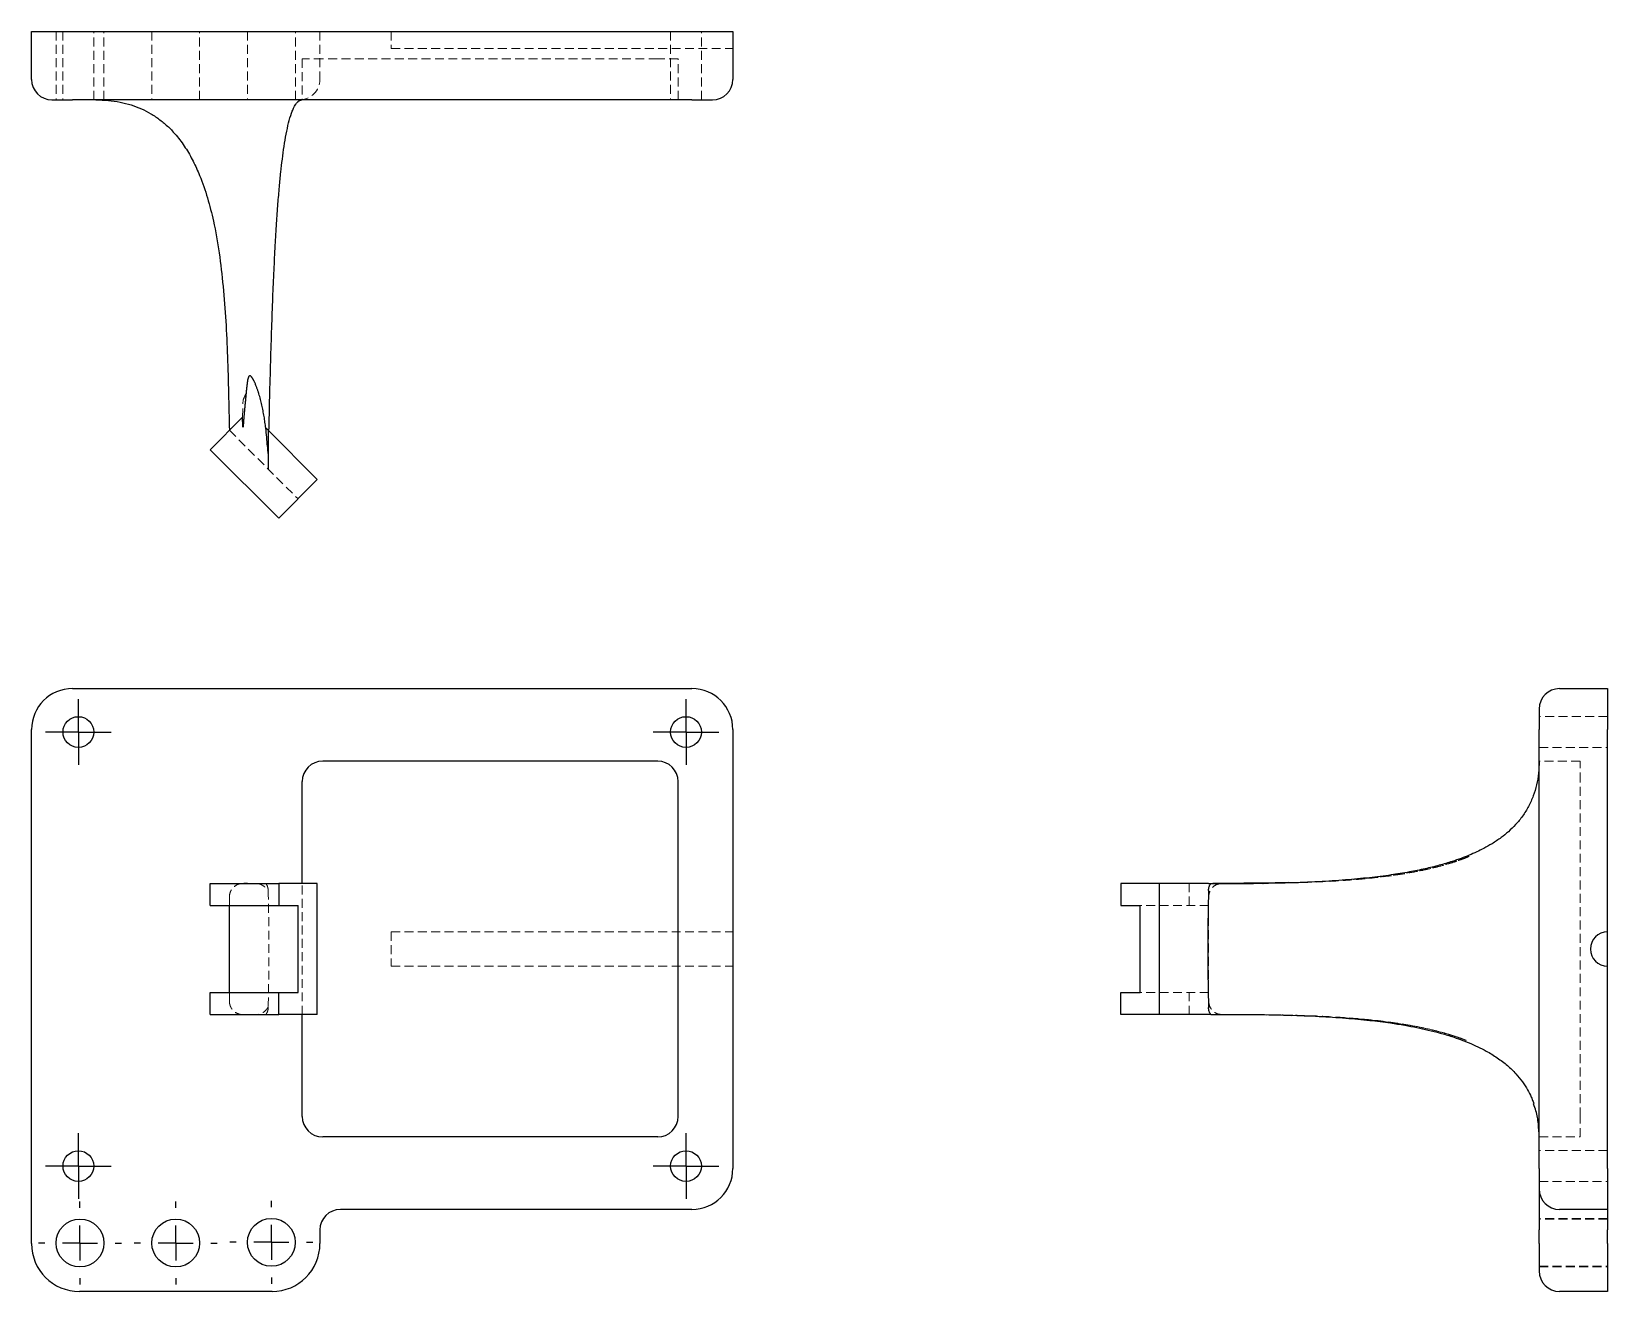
# Model space of a CAD drawing. Header units: millimetres. Extents: x 33 to 258, y 13 to 193.
import ezdxf

# ---------------------------------------------------------------- set-up
doc = ezdxf.new("R2010")
doc.units = ezdxf.units.MM
doc.linetypes.add('HIDDEN', pattern=[1.905, 1.27, -0.635])
doc.layers.add('10', color=7, linetype='Continuous')

# ---------------------------------------------------------------- blocks, each defined once
blk = doc.blocks.new('SW_CENTERMARKSYMBOL_0')
at = {"layer": '10', "color": 0}
for p, q in [((0, 5), (0, 5.91)), ((0, 0), (0, 2.5)), ((-5, 0), (-5.91, 0)), ((0, 0), (-2.5, 0)), ((0, 0), (0, -2.5)), ((0, 0), (2.5, 0)), ((5, 0), (5.91, 0)), ((0, -5), (0, -5.91))]:
    blk.add_line(p, q, dxfattribs=at)
blk = doc.blocks.new('SW_CENTERMARKSYMBOL_1')
at = {"layer": '10', "color": 0}
for p, q in [((0, 5), (0, 5.91)), ((0, 0), (0, 2.5)), ((-5, 0), (-5.91, 0)), ((0, 0), (-2.5, 0)), ((0, 0), (0, -2.5)), ((0, 0), (2.5, 0)), ((5, 0), (5.91, 0)), ((0, -5), (0, -5.91))]:
    blk.add_line(p, q, dxfattribs=at)
blk = doc.blocks.new('SW_CENTERMARKSYMBOL_2')
at = {"layer": '10', "color": 0}
for p, q in [((0, 5), (0, 5.91)), ((0, 0), (0, 2.5)), ((-5, 0), (-5.91, 0)), ((0, 0), (-2.5, 0)), ((0, 0), (0, -2.5)), ((0, 0), (2.5, 0)), ((5, 0), (5.91, 0)), ((0, -5), (0, -5.91))]:
    blk.add_line(p, q, dxfattribs=at)
blk = doc.blocks.new('SW_CENTERMARKSYMBOL_3')
at = {"layer": '10', "color": 0}
for p, q in [((0, 2.5), (0, 4.69)), ((0, 0), (0, 2.5)), ((-2.5, 0), (-4.69, 0)), ((0, 0), (-2.5, 0)), ((0, 0), (0, -2.5)), ((0, 0), (2.5, 0)), ((2.5, 0), (4.69, 0)), ((0, -2.5), (0, -4.69))]:
    blk.add_line(p, q, dxfattribs=at)
blk = doc.blocks.new('SW_CENTERMARKSYMBOL_4')
at = {"layer": '10', "color": 0}
for p, q in [((0, 2.5), (0, 4.69)), ((0, 0), (0, 2.5)), ((-2.5, 0), (-4.69, 0)), ((0, 0), (-2.5, 0)), ((0, 0), (0, -2.5)), ((0, 0), (2.5, 0)), ((2.5, 0), (4.69, 0)), ((0, -2.5), (0, -4.69))]:
    blk.add_line(p, q, dxfattribs=at)
blk = doc.blocks.new('SW_CENTERMARKSYMBOL_5')
at = {"layer": '10', "color": 0}
for p, q in [((0, 2.5), (0, 4.69)), ((0, 0), (0, 2.5)), ((-2.5, 0), (-4.69, 0)), ((0, 0), (-2.5, 0)), ((0, 0), (0, -2.5)), ((0, 0), (2.5, 0)), ((2.5, 0), (4.69, 0)), ((0, -2.5), (0, -4.69))]:
    blk.add_line(p, q, dxfattribs=at)
blk = doc.blocks.new('SW_CENTERMARKSYMBOL_6')
at = {"layer": '10', "color": 0}
for p, q in [((0, 2.5), (0, 4.69)), ((0, 0), (0, 2.5)), ((-2.5, 0), (-4.69, 0)), ((0, 0), (-2.5, 0)), ((0, 0), (0, -2.5)), ((0, 0), (2.5, 0)), ((2.5, 0), (4.69, 0)), ((0, -2.5), (0, -4.69))]:
    blk.add_line(p, q, dxfattribs=at)

msp = doc.modelspace()

# ---------------------------------------------------------------- linework, layer by layer
at = {"color": 7, "linetype": 'Continuous', "lineweight": 25}
for p, q in [((33, 185.88), (33, 192.7)), ((33, 192.7), (38.85, 192.7)), ((38.85, 192.7), (127.15, 192.7)), ((127.15, 192.7), (133, 192.7)), ((133, 192.7), (133, 185.88)), ((35.92, 182.96), (38.85, 182.96)), ((127.15, 182.96), (38.85, 182.96)), ((127.15, 182.96), (130.08, 182.96)), ((58.45, 133.08), (63.07, 137.7)), ((61.21, 136.13), (61.22, 135.87)), ((66.72, 135.84), (66.4, 136.16)), ((66.72, 135.84), (66.72, 130.33)), ((66.72, 135.84), (73.75, 128.81)), ((58.45, 133.08), (68.24, 123.3)), ((73.75, 128.81), (68.24, 123.3)), ((38.85, 99.01), (127.15, 99.01)), ((250.88, 99.01), (257.7, 99.01)), ((257.7, 99.01), (257.7, 93.17)), ((247.96, 96.09), (247.96, 93.17)), ((33, 19.87), (33, 93.17)), ((133, 93.17), (133, 30.59)), ((247.96, 30.59), (247.96, 93.17)), ((257.7, 64.32), (257.7, 93.17)), ((122.28, 88.68), (74.52, 88.68)), ((71.6, 71.24), (71.6, 85.76)), ((125.2, 38), (125.2, 85.76)), ((58.45, 68.08), (58.45, 71.24)), ((58.45, 71.24), (68.24, 71.24)), ((68.24, 71.24), (68.24, 68.08)), ((73.75, 71.24), (68.24, 71.24)), ((73.75, 52.52), (73.75, 71.24)), ((188.3, 71.24), (188.3, 68.08)), ((193.81, 71.24), (188.3, 71.24)), ((193.81, 52.52), (193.81, 71.24)), ((200.84, 71.24), (193.81, 71.24)), ((207.54, 71.27), (204.02, 71.24)), ((58.45, 68.08), (68.24, 68.08)), ((61.21, 55.68), (61.21, 68.08)), ((68.24, 68.08), (71, 68.08)), ((71, 55.68), (71, 68.08)), ((188.3, 68.08), (191.05, 68.08)), ((191.05, 55.68), (191.05, 68.08)), ((257.7, 59.44), (257.7, 64.32)), ((257.7, 30.59), (257.7, 59.44)), ((58.45, 52.52), (58.45, 55.68)), ((58.45, 55.68), (68.24, 55.68)), ((68.24, 52.52), (68.24, 55.68)), ((68.24, 55.68), (71, 55.68)), ((188.3, 52.52), (188.3, 55.68)), ((188.3, 55.68), (191.05, 55.68)), ((58.45, 52.52), (68.24, 52.52)), ((73.75, 52.52), (68.24, 52.52)), ((71.6, 38), (71.6, 52.52)), ((193.81, 52.52), (188.3, 52.52)), ((200.84, 52.52), (193.81, 52.52)), ((204.02, 52.52), (209.14, 52.48)), ((211.49, 52.43), (212.61, 52.41)), ((122.28, 35.08), (74.52, 35.08)), ((247.96, 30.59), (247.96, 27.67)), ((257.7, 30.59), (257.7, 24.74)), ((247.96, 27.67), (247.96, 21.82)), ((127.15, 24.74), (77.04, 24.74)), ((257.7, 24.74), (250.88, 24.74)), ((257.7, 24.74), (257.7, 21.82)), ((74.12, 21.82), (74.12, 19.87)), ((247.96, 19.87), (247.96, 21.82)), ((257.7, 19.87), (257.7, 21.82)), ((247.96, 19.87), (247.96, 15.97)), ((257.7, 19.87), (257.7, 13.05)), ((67.3, 13.05), (39.82, 13.05)), ((257.7, 13.05), (250.88, 13.05))]:
    msp.add_line(p, q, dxfattribs=at)
at = {"color": 7, "linetype": 'HIDDEN', "lineweight": 18}
for p, q in [((36.5, 192.7), (36.5, 182.96)), ((37.48, 192.7), (37.48, 182.96)), ((41.87, 182.96), (41.87, 192.7)), ((43.33, 182.96), (43.33, 192.7)), ((50.15, 192.7), (50.15, 182.96)), ((56.97, 182.96), (56.97, 192.7)), ((63.79, 192.7), (63.79, 182.96)), ((70.62, 182.96), (70.62, 192.7)), ((74.12, 192.7), (74.12, 185.88)), ((84.27, 192.7), (84.27, 190.27)), ((124.13, 192.7), (124.13, 182.96)), ((128.52, 182.96), (128.52, 192.7)), ((71.6, 188.81), (71.6, 182.96)), ((74.52, 188.81), (71.6, 188.81)), ((122.28, 188.81), (74.52, 188.81)), ((84.27, 190.27), (133, 190.27)), ((125.2, 188.81), (122.28, 188.81)), ((125.2, 182.96), (125.2, 188.81)), ((63.07, 137.7), (63.17, 140.17)), ((61.21, 135.84), (71, 126.05)), ((66.68, 132.55), (66.58, 134.25)), ((257.7, 95.02), (247.96, 95.02)), ((247.96, 90.63), (257.7, 90.63)), ((253.81, 88.68), (247.96, 88.68)), ((253.81, 85.76), (253.81, 88.68)), ((253.81, 38), (253.81, 85.76)), ((71.6, 52.52), (71.6, 71.24)), ((198.08, 68.08), (198.08, 71.24)), ((200.9, 71.24), (201.16, 71.24)), ((204.02, 71.24), (202.48, 71.22)), ((207.24, 71.24), (207.64, 71.24)), ((61.21, 68.08), (61.21, 69.29)), ((200.84, 68.08), (191.05, 68.08)), ((200.84, 68.08), (200.84, 69.29)), ((200.84, 55.68), (200.84, 68.08)), ((84.27, 64.32), (133, 64.32)), ((84.27, 64.32), (84.27, 59.44)), ((84.27, 59.44), (133, 59.44)), ((61.21, 54.47), (61.21, 55.68)), ((200.84, 55.68), (191.05, 55.68)), ((198.08, 52.52), (198.08, 55.68)), ((200.84, 54.47), (200.84, 55.68)), ((200.9, 52.52), (201.16, 52.52)), ((202.48, 52.54), (204.02, 52.52)), ((207.24, 52.52), (207.64, 52.52)), ((253.81, 35.08), (253.81, 38)), ((247.96, 35.08), (253.81, 35.08)), ((257.7, 33.13), (247.96, 33.13)), ((247.96, 28.74), (257.7, 28.74)), ((257.7, 23.47), (247.96, 23.47)), ((257.7, 23.37), (247.96, 23.37)), ((247.96, 16.64), (257.7, 16.64)), ((247.96, 16.55), (257.7, 16.55))]:
    msp.add_line(p, q, dxfattribs=at)
at = {"color": 7, "linetype": 'Continuous', "lineweight": 25, "flags": 128}
for points in [[(200.84, 71.24), (201.02, 71.24), (201.16, 71.24)], [(201.16, 52.52), (200.98, 52.52), (200.84, 52.52)]]:
    msp.add_lwpolyline(points, dxfattribs=at)
at = {"color": 7, "linetype": 'Continuous', "lineweight": 25}
for centre, radius in [((39.68, 92.82), 2.19), ((126.32, 92.82), 2.19), ((39.68, 30.93), 2.19), ((126.32, 30.93), 2.19), ((39.91, 19.96), 3.41), ((53.56, 19.96), 3.41), ((67.2, 20.06), 3.41)]:
    msp.add_circle(centre, radius, dxfattribs=at)
for centre, radius, start, end in [((35.92, 185.88), 2.92, 180, 270), ((130.08, 185.88), 2.92, 270, 0), ((38.85, 93.17), 5.85, 90, 180), ((127.15, 93.17), 5.85, 0, 90), ((250.88, 96.09), 2.92, 90, 180), ((74.52, 85.76), 2.92, 90, 180), ((122.28, 85.76), 2.92, 0, 90), ((257.7, 61.88), 2.44, 90, 270), ((74.52, 38), 2.92, 180, 270), ((122.28, 38), 2.92, 270, 0), ((127.15, 30.59), 5.85, 270, 0), ((250.88, 27.67), 2.92, 180, 270), ((77.04, 21.82), 2.92, 90, 180), ((39.82, 19.87), 6.82, 180, 270), ((67.3, 19.87), 6.82, 270, 0), ((250.88, 15.97), 2.92, 180, 270)]:
    msp.add_arc(centre, radius, start, end, dxfattribs=at)
at = {"color": 7, "linetype": 'HIDDEN', "lineweight": 18}
msp.add_arc((71.2, 185.88), 2.92, 270, 0, dxfattribs=at)
at = {"color": 7, "linetype": 'Continuous', "lineweight": 25}
for points, knots in [([(42.15, 182.96), (42.75, 182.94), (43.92, 182.91), (45.61, 182.67), (47.19, 182.27), (48.67, 181.72), (50.05, 181), (51.34, 180.13), (52.54, 179.11), (53.77, 177.79), (54.97, 176.16), (56.07, 174.23), (57.15, 171.84), (58.13, 168.98), (59.06, 165.3), (59.8, 161.08), (60.35, 156.32), (60.72, 151.38), (60.96, 146.3), (61.1, 141.11), (61.17, 137.6), (61.21, 135.84)], [0, 0, 0, 0, 0.032033, 0.062129, 0.090689, 0.118427, 0.145831, 0.173272, 0.201122, 0.229732, 0.26887, 0.308285, 0.348059, 0.40823, 0.4685, 0.550162, 0.635522, 0.723636, 0.813684, 0.906051, 1, 1, 1, 1]), ([(66.85, 135.71), (66.89, 137.34), (66.97, 140.67), (67.1, 145.57), (67.25, 150.29), (67.4, 154.62), (67.57, 158.55), (67.75, 162.09), (67.93, 165.25), (68.13, 168.03), (68.33, 170.46), (68.53, 172.58), (68.76, 174.5), (69, 176.31), (69.29, 178.04), (69.63, 179.63), (69.97, 180.82), (70.28, 181.61), (70.49, 182.03), (70.65, 182.29), (70.75, 182.44), (70.81, 182.51), (70.83, 182.54), (70.86, 182.57), (70.9, 182.61), (70.95, 182.66), (71.02, 182.73), (71.1, 182.79), (71.19, 182.84), (71.26, 182.88), (71.34, 182.91), (71.41, 182.94), (71.48, 182.95), (71.51, 182.95), (71.54, 182.96)], [0, 0, 0, 0, 0.083533, 0.17057, 0.251263, 0.325305, 0.392567, 0.453067, 0.506952, 0.554471, 0.595958, 0.631809, 0.663695, 0.695121, 0.725416, 0.753511, 0.778229, 0.788857, 0.796801, 0.802191, 0.804919, 0.805968, 0.806522, 0.807142, 0.808658, 0.811825, 0.816223, 0.827363, 0.843038, 0.863492, 0.888917, 0.919463, 0.955229, 1, 1, 1, 1]), ([(64.83, 142.64), (64.81, 142.68), (64.78, 142.76), (64.74, 142.85), (64.71, 142.91), (64.7, 142.93), (64.68, 142.97), (64.67, 142.99), (64.63, 143.04), (64.61, 143.08), (64.57, 143.16), (64.55, 143.2), (64.51, 143.26), (64.49, 143.3), (64.46, 143.33), (64.44, 143.37), (64.42, 143.39), (64.39, 143.42), (64.38, 143.44), (64.35, 143.48), (64.34, 143.49), (64.31, 143.52), (64.3, 143.52), (64.29, 143.54), (64.28, 143.55), (64.26, 143.56), (64.25, 143.57), (64.24, 143.58), (64.23, 143.59), (64.21, 143.6), (64.21, 143.6), (64.21, 143.6), (64.2, 143.6), (64.2, 143.6), (64.19, 143.61), (64.17, 143.61), (64.16, 143.62), (64.16, 143.62), (64.16, 143.62), (64.14, 143.62), (64.13, 143.62), (64.12, 143.62), (64.11, 143.62), (64.11, 143.62), (64.1, 143.62), (64.1, 143.62), (64.09, 143.61), (64.08, 143.61), (64.07, 143.6), (64.06, 143.6), (64.05, 143.59), (64.04, 143.58), (64.02, 143.57), (64.02, 143.57), (64.01, 143.56), (64.01, 143.56), (64, 143.54), (63.99, 143.53), (63.98, 143.51), (63.97, 143.5), (63.96, 143.49), (63.96, 143.48), (63.95, 143.46), (63.95, 143.46), (63.94, 143.44), (63.94, 143.43), (63.93, 143.41), (63.92, 143.38), (63.91, 143.36), (63.89, 143.32), (63.89, 143.3), (63.87, 143.26), (63.87, 143.23), (63.85, 143.17), (63.84, 143.13), (63.82, 143.04), (63.81, 142.99), (63.8, 142.91), (63.79, 142.86), (63.78, 142.77), (63.77, 142.73), (63.76, 142.64), (63.75, 142.6), (63.73, 142.46), (63.72, 142.38), (63.7, 142.2), (63.69, 142.11), (63.67, 141.93), (63.66, 141.84), (63.64, 141.67), (63.62, 141.49), (63.61, 141.31), (63.58, 141.04), (63.57, 140.87), (63.53, 140.51), (63.52, 140.33), (63.48, 139.98), (63.47, 139.8), (63.43, 139.44), (63.4, 139.09), (63.35, 138.55), (63.3, 138.02), (63.25, 137.48), (63.23, 137.13), (63.2, 136.77), (63.18, 136.59), (63.17, 136.42)], [0.012733995, 0.012733995, 0.012733995, 0.012733995, 0.012871507, 0.013009019, 0.013009019, 0.013077775, 0.013077775, 0.013146531, 0.013146531, 0.013284042, 0.013284042, 0.013421554, 0.013421554, 0.01349031, 0.013559066, 0.013559066, 0.013627822, 0.013627822, 0.013696578, 0.013696578, 0.013765334, 0.013765334, 0.013799712, 0.013799712, 0.01383409, 0.01383409, 0.013868468, 0.013868468, 0.013902846, 0.013902846, 0.01391144, 0.01391144, 0.013920035, 0.013920035, 0.013937224, 0.013954413, 0.013963007, 0.013963007, 0.013971602, 0.013971602, 0.014005979, 0.014005979, 0.014014574, 0.014014574, 0.014023168, 0.014023168, 0.014040357, 0.014057546, 0.014057546, 0.014074735, 0.014074735, 0.014109113, 0.014109113, 0.014126302, 0.014126302, 0.014143491, 0.014143491, 0.014177869, 0.014177869, 0.014212247, 0.014212247, 0.014246625, 0.014246625, 0.014263814, 0.014263814, 0.014281003, 0.014315381, 0.014315381, 0.014384137, 0.014384137, 0.014452893, 0.014452893, 0.014521649, 0.014521649, 0.014659161, 0.014659161, 0.014796672, 0.014796672, 0.014934184, 0.014934184, 0.015071696, 0.015071696, 0.015209208, 0.015209208, 0.015484231, 0.015484231, 0.015759255, 0.015759255, 0.016034279, 0.016034279, 0.016309302, 0.016584326, 0.016584326, 0.017134373, 0.017134373, 0.01768442, 0.01768442, 0.018234468, 0.018234468, 0.018784515, 0.019334562, 0.019884609, 0.020434657, 0.020984704, 0.020984704, 0.021534751, 0.021534751, 0.021534751, 0.021534751]), ([(66.4, 136.16), (66.37, 136.44), (66.33, 136.71), (66.25, 137.26), (66.21, 137.54), (66.11, 138.09), (66.06, 138.36), (65.96, 138.9), (65.9, 139.18), (65.78, 139.72), (65.71, 139.99), (65.6, 140.39), (65.57, 140.53), (65.49, 140.8), (65.45, 140.93), (65.4, 141.1), (65.39, 141.13), (65.37, 141.2), (65.36, 141.23), (65.32, 141.33), (65.28, 141.46), (65.24, 141.6), (65.19, 141.73), (65.17, 141.8), (65.1, 141.99), (65.05, 142.12), (64.97, 142.32), (64.94, 142.38), (64.89, 142.51), (64.86, 142.58), (64.83, 142.64)], [0.005861349, 0.005861349, 0.005861349, 0.005861349, 0.00672043, 0.00672043, 0.007579511, 0.007579511, 0.008438592, 0.008438592, 0.009297672, 0.009297672, 0.010156753, 0.010156753, 0.010586293, 0.010586293, 0.011015834, 0.011015834, 0.011123219, 0.011123219, 0.011230604, 0.011230604, 0.011445374, 0.011660144, 0.011660144, 0.011874915, 0.011874915, 0.012304455, 0.012304455, 0.012519225, 0.012519225, 0.012733995, 0.012733995, 0.012733995, 0.012733995]), ([(63.17, 136.42), (63.17, 136.4), (63.17, 136.38), (63.17, 136.36), (63.17, 136.35), (63.16, 136.34), (63.16, 136.34), (63.16, 136.33), (63.16, 136.33), (63.16, 136.33), (63.16, 136.32), (63.16, 136.32), (63.16, 136.32), (63.16, 136.32), (63.16, 136.32), (63.16, 136.32), (63.16, 136.31), (63.16, 136.31), (63.16, 136.31), (63.16, 136.31), (63.16, 136.31), (63.16, 136.31), (63.16, 136.31), (63.16, 136.31), (63.16, 136.31), (63.16, 136.31), (63.16, 136.31), (63.16, 136.31), (63.15, 136.31), (63.15, 136.32), (63.15, 136.32), (63.15, 136.32), (63.15, 136.32), (63.15, 136.32), (63.15, 136.33), (63.15, 136.33), (63.15, 136.34), (63.15, 136.35), (63.15, 136.36), (63.14, 136.38), (63.14, 136.39), (63.14, 136.41), (63.14, 136.43), (63.14, 136.46), (63.13, 136.5), (63.13, 136.61), (63.12, 136.71), (63.12, 136.83), (63.11, 136.89), (63.1, 137.08), (63.1, 137.2), (63.09, 137.45), (63.08, 137.58), (63.07, 137.7)], [0, 0, 0, 0, 0.000048568, 0.000048568, 0.000072851, 0.000072851, 0.000084993, 0.000084993, 0.000091064, 0.000091064, 0.000097135, 0.000097135, 0.000100171, 0.000100171, 0.000103206, 0.000103206, 0.000104724, 0.000104724, 0.000106242, 0.000106242, 0.000107, 0.000107, 0.000107759, 0.000107759, 0.000108518, 0.000108518, 0.000109277, 0.000109277, 0.000110795, 0.000110795, 0.000112313, 0.000115348, 0.000115348, 0.000121419, 0.000121419, 0.000133561, 0.000133561, 0.000145703, 0.000169987, 0.000169987, 0.00019427, 0.00019427, 0.000242838, 0.000242838, 0.000291406, 0.000388541, 0.000582811, 0.000582811, 0.000777081, 0.000777081, 0.001165622, 0.001165622, 0.001554163, 0.001554163, 0.001554163, 0.001554163]), ([(247.96, 88.68), (247.94, 88.1), (247.91, 86.96), (247.63, 85.3), (247.16, 83.72), (246.49, 82.22), (245.64, 80.84), (244.66, 79.64), (243.62, 78.62), (242.49, 77.71), (241.32, 76.91), (240.14, 76.25), (239.05, 75.71), (237.97, 75.24), (236.8, 74.78), (235.38, 74.3), (233.67, 73.79), (231.64, 73.29), (229.35, 72.83), (226.71, 72.4), (223.67, 72.02), (220.23, 71.7), (216.4, 71.45), (212.15, 71.28), (209.19, 71.24), (207.64, 71.21)], [0, 0, 0, 0, 0.038123, 0.075108, 0.1114, 0.146667, 0.181082, 0.213725, 0.243594, 0.270824, 0.303216, 0.330644, 0.35373, 0.377551, 0.402966, 0.430033, 0.469108, 0.511139, 0.557146, 0.611073, 0.673335, 0.742719, 0.820349, 0.90611, 1, 1, 1, 1]), ([(200.82, 70.21), (200.79, 68.82), (200.76, 67.43), (200.72, 64.66), (200.71, 63.27), (200.71, 60.49), (200.72, 59.1), (200.76, 56.33), (200.79, 54.94), (200.82, 53.55)], [0, 0, 0, 0, 0.25, 0.25, 0.5, 0.5, 0.75, 0.75, 1, 1, 1, 1]), ([(200.82, 70.21), (200.82, 70.31), (200.83, 70.4), (200.86, 70.59), (200.88, 70.68), (200.97, 70.95), (201.06, 71.1), (201.16, 71.24)], [0, 0, 0, 0, 0.25, 0.25, 0.5, 0.5, 1, 1, 1, 1]), ([(201.16, 71.24), (201.78, 71.24), (203.01, 71.24), (204.71, 71.24), (206.13, 71.24), (206.91, 71.24), (207.24, 71.24)], [0, 0, 0, 0, 0.298239, 0.596691, 0.832356, 1, 1, 1, 1]), ([(212.24, 71.35), (211.61, 71.33), (209.48, 71.27), (205.87, 71.24), (202.9, 71.24), (201.42, 71.24)], [0, 0, 0, 0, 0.177101, 0.588517, 1, 1, 1, 1]), ([(207.64, 71.21), (207.57, 71.21), (207.43, 71.22), (207.29, 71.23), (207.22, 71.24)], [0, 0, 0, 0, 0.50076, 1, 1, 1, 1]), ([(208.55, 71.24), (208.56, 71.24), (208.59, 71.24), (208.62, 71.24), (208.62, 71.24), (208.59, 71.24), (208.5, 71.24), (208.24, 71.24), (207.98, 71.24), (207.78, 71.24), (207.76, 71.24)], [0, 0, 0, 0, 0.020807, 0.123939, 0.168413, 0.213116, 0.302033, 0.479529, 0.951284, 1, 1, 1, 1]), ([(201.16, 52.52), (201.06, 52.66), (200.98, 52.81), (200.85, 53.16), (200.82, 53.35), (200.82, 53.55)], [0, 0, 0, 0, 0.5, 0.5, 1, 1, 1, 1]), ([(201.16, 52.52), (201.78, 52.52), (203.02, 52.52), (204.72, 52.52), (206.14, 52.52), (206.92, 52.52), (207.24, 52.52)], [0, 0, 0, 0, 0.2987366, 0.5982091, 0.8330873, 1, 1, 1, 1]), ([(207.23, 52.52), (207.3, 52.53), (207.44, 52.53), (207.57, 52.54), (207.64, 52.55)], [0, 0, 0, 0, 0.49942, 1, 1, 1, 1]), ([(207.64, 52.55), (209.2, 52.52), (212.19, 52.47), (216.45, 52.3), (220.28, 52.06), (223.67, 51.74), (226.46, 51.39), (228.71, 51.04), (230.5, 50.7), (232.18, 50.33), (233.85, 49.91), (235.8, 49.33), (238.03, 48.52), (240.19, 47.5), (242.01, 46.39), (243.43, 45.31), (244.63, 44.15), (245.58, 42.99), (246.3, 41.86), (246.77, 40.91), (247.05, 40.25), (247.15, 39.94), (247.18, 39.85)], [0, 0, 0, 0, 0.106104, 0.20256, 0.289314, 0.366431, 0.433912, 0.48016, 0.520531, 0.558054, 0.597089, 0.637448, 0.696699, 0.758233, 0.800692, 0.842855, 0.881508, 0.916692, 0.948124, 0.976334, 0.992697, 1, 1, 1, 1]), ([(207.64, 52.52), (207.79, 52.52), (208.08, 52.52), (208.41, 52.52), (208.54, 52.52), (208.56, 52.52)], [0, 0, 0, 0, 0.44129, 0.883027, 1, 1, 1, 1]), ([(247.96, 35.08), (247.94, 35.7), (247.89, 36.95), (247.63, 38.53), (247.29, 39.46), (247.17, 39.79)], [0, 0, 0, 0, 0.391359, 0.781272, 1, 1, 1, 1])]:
    msp.add_open_spline(points, degree=3, knots=knots, dxfattribs=at)
at = {"color": 7, "linetype": 'HIDDEN', "lineweight": 18}
for points, knots in [([(63.59, 141.11), (63.52, 140.95), (63.38, 140.64), (63.24, 140.32), (63.17, 140.17)], [0, 0, 0, 0, 0.507779, 1, 1, 1, 1]), ([(208.55, 71.24), (209.3, 71.25), (211, 71.27), (213.72, 71.33), (216.78, 71.45), (219.81, 71.62), (222.76, 71.85), (225.54, 72.14), (228.21, 72.51), (230.61, 72.93), (232.55, 73.35), (234.07, 73.74), (235.25, 74.09), (236.17, 74.39), (236.88, 74.64), (237.38, 74.83), (237.74, 74.98), (237.95, 75.07), (238.06, 75.12), (238.09, 75.13), (238.1, 75.13), (238.1, 75.13), (238.09, 75.13), (238.09, 75.13), (238.08, 75.13), (238.06, 75.12), (238.03, 75.11), (237.91, 75.06), (237.62, 74.94), (237.07, 74.73), (236.25, 74.44), (235.22, 74.1), (234.04, 73.76), (232.79, 73.44), (231.49, 73.15), (229.45, 72.74), (226.59, 72.3), (223.29, 71.93), (221.14, 71.77), (220.26, 71.71)], [0, 0, 0, 0, 0.046695, 0.105039, 0.16836, 0.236033, 0.292786, 0.35135, 0.409292, 0.459603, 0.502212, 0.532274, 0.557743, 0.578924, 0.593605, 0.605603, 0.613249, 0.619206, 0.621277, 0.621959, 0.622231, 0.622473, 0.622703, 0.622942, 0.623208, 0.623517, 0.624294, 0.625314, 0.632083, 0.643435, 0.661871, 0.685917, 0.711589, 0.738278, 0.766011, 0.79481, 0.867013, 0.945419, 1, 1, 1, 1]), ([(63.07, 71.24), (62.86, 71.23), (62.65, 71.18), (62.24, 71.03), (62.05, 70.91), (61.78, 70.67), (61.69, 70.58), (61.53, 70.37), (61.46, 70.26), (61.34, 70.01), (61.3, 69.88), (61.23, 69.59), (61.21, 69.44), (61.21, 69.29)], [0, 0, 0, 0, 0.25, 0.25, 0.5, 0.5, 0.625, 0.625, 0.75, 0.75, 0.875, 0.875, 1, 1, 1, 1]), ([(63.27, 71.27), (63.28, 71.27), (63.29, 71.27), (63.32, 71.28), (63.37, 71.28), (63.4, 71.28), (63.44, 71.28), (63.45, 71.28), (63.47, 71.28), (63.48, 71.28), (63.48, 71.28), (63.49, 71.28), (63.5, 71.28), (63.52, 71.27), (63.54, 71.27), (63.57, 71.27), (63.63, 71.26), (63.75, 71.25), (63.89, 71.24), (64.02, 71.24), (64.07, 71.24)], [0, 0, 0, 0, 0.1782554, 0.3583757, 0.4497336, 0.5067182, 0.523494, 0.5293395, 0.5338324, 0.5357496, 0.537576, 0.5394309, 0.5414252, 0.546144, 0.5521742, 0.5711684, 0.5981138, 0.6562545, 0.854804, 1, 1, 1, 1]), ([(65.16, 71.24), (65.23, 71.22), (65.37, 71.2), (65.65, 71.11), (65.99, 70.94), (66.3, 70.7), (66.52, 70.47), (66.64, 70.31), (66.7, 70.23), (66.71, 70.25), (66.71, 70.25)], [0, 0, 0, 0, 0.043952, 0.091973, 0.201195, 0.33127, 0.486654, 0.671988, 0.890825, 1, 1, 1, 1]), ([(66.75, 70.21), (66.74, 70.31), (66.74, 70.4), (66.7, 70.59), (66.68, 70.68), (66.59, 70.95), (66.5, 71.1), (66.4, 71.24)], [0, 0, 0, 0, 0.25, 0.25, 0.5, 0.5, 1, 1, 1, 1]), ([(66.75, 70.21), (66.77, 68.82), (66.8, 67.43), (66.84, 64.66), (66.85, 63.27), (66.85, 60.49), (66.84, 59.1), (66.8, 56.33), (66.77, 54.94), (66.75, 53.55)], [0, 0, 0, 0, 0.25, 0.25, 0.5, 0.5, 0.75, 0.75, 1, 1, 1, 1]), ([(202.48, 71.19), (202.32, 71.16), (201.92, 71.1), (201.39, 70.71), (200.94, 70.08), (200.87, 69.55), (200.84, 69.29)], [0, 0, 0, 0, 0.209786, 0.517021, 0.758909, 1, 1, 1, 1]), ([(212.24, 71.34), (211.41, 71.32), (209.85, 71.28), (208.28, 71.27), (207.54, 71.27)], [0, 0, 0, 0, 0.528226, 1, 1, 1, 1]), ([(207.64, 71.24), (207.85, 71.24), (208.14, 71.24), (208.44, 71.24), (208.53, 71.24), (208.55, 71.24)], [0, 0, 0, 0, 0.633047, 0.91197, 1, 1, 1, 1]), ([(61.21, 54.47), (61.21, 54.32), (61.23, 54.17), (61.29, 53.89), (61.34, 53.75), (61.46, 53.5), (61.53, 53.39), (61.69, 53.18), (61.77, 53.09), (62.04, 52.85), (62.24, 52.74), (62.65, 52.57), (62.86, 52.53), (63.07, 52.52)], [0, 0, 0, 0, 0.125, 0.125, 0.25, 0.25, 0.375, 0.375, 0.5, 0.5, 0.75, 0.75, 1, 1, 1, 1]), ([(200.84, 54.47), (200.86, 54.25), (200.91, 53.8), (201.22, 53.26), (201.64, 52.86), (202.07, 52.62), (202.37, 52.58), (202.48, 52.56)], [0, 0, 0, 0, 0.204358, 0.409289, 0.614336, 0.855218, 1, 1, 1, 1]), ([(66.74, 53.39), (66.74, 53.45), (66.74, 53.57), (66.73, 53.61), (66.67, 53.5), (66.5, 53.25), (66.23, 52.97), (65.79, 52.66), (65.37, 52.57), (65.16, 52.52)], [0, 0, 0, 0, 0.203509, 0.386065, 0.55035, 0.664961, 0.776096, 0.887397, 1, 1, 1, 1]), ([(66.4, 52.52), (66.5, 52.66), (66.59, 52.81), (66.71, 53.16), (66.74, 53.35), (66.75, 53.55)], [0, 0, 0, 0, 0.5, 0.5, 1, 1, 1, 1]), ([(219.52, 52.1), (219.83, 52.08), (221.13, 52.01), (223.3, 51.82), (225.92, 51.53), (228.23, 51.21), (230.23, 50.87), (231.95, 50.51), (233.5, 50.15), (234.85, 49.78), (235.98, 49.42), (236.78, 49.15), (237.26, 48.97), (237.49, 48.88), (237.55, 48.86), (237.58, 48.85), (237.59, 48.85), (237.6, 48.84), (237.6, 48.84), (237.59, 48.85), (237.56, 48.86), (237.49, 48.89), (237.34, 48.95), (237, 49.07), (236.41, 49.28), (235.51, 49.58), (234.3, 49.95), (232.73, 50.36), (230.76, 50.8), (228.49, 51.2), (225.95, 51.57), (223.13, 51.88), (219.93, 52.14), (216.32, 52.34), (212.49, 52.47), (209.86, 52.5), (208.56, 52.52)], [0, 0, 0, 0, 0.019667, 0.080993, 0.135647, 0.183926, 0.22616, 0.262691, 0.293852, 0.325718, 0.350203, 0.367754, 0.378752, 0.381946, 0.383027, 0.383461, 0.38384, 0.384184, 0.384521, 0.385235, 0.386883, 0.388992, 0.391662, 0.398873, 0.412739, 0.432023, 0.458116, 0.491739, 0.533533, 0.584226, 0.635343, 0.694036, 0.760731, 0.835759, 0.919314, 1, 1, 1, 1]), ([(209.14, 52.48), (209.35, 52.48), (210.13, 52.47), (210.91, 52.45), (211.49, 52.43)], [0, 0, 0, 0, 0.263015, 1, 1, 1, 1])]:
    msp.add_open_spline(points, degree=3, knots=knots, dxfattribs=at)
at = {"color": 7, "linetype": 'Continuous', "lineweight": 25}
msp.add_open_spline([(66.63, 133.56), (66.58, 134.43), (66.5, 135.3), (66.4, 136.16)], degree=3, dxfattribs=at)

# ---------------------------------------------------------------- block references
at = {"layer": '10'}
for name, p in [('SW_CENTERMARKSYMBOL_4', (39.68, 92.82)), ('SW_CENTERMARKSYMBOL_3', (126.32, 92.82)), ('SW_CENTERMARKSYMBOL_5', (39.68, 30.93)), ('SW_CENTERMARKSYMBOL_6', (126.32, 30.93)), ('SW_CENTERMARKSYMBOL_0', (39.91, 19.96)), ('SW_CENTERMARKSYMBOL_2', (53.56, 19.96)), ('SW_CENTERMARKSYMBOL_1', (67.2, 20.06))]:
    msp.add_blockref(name, p, dxfattribs=at)

doc.saveas('drawing.dxf')
